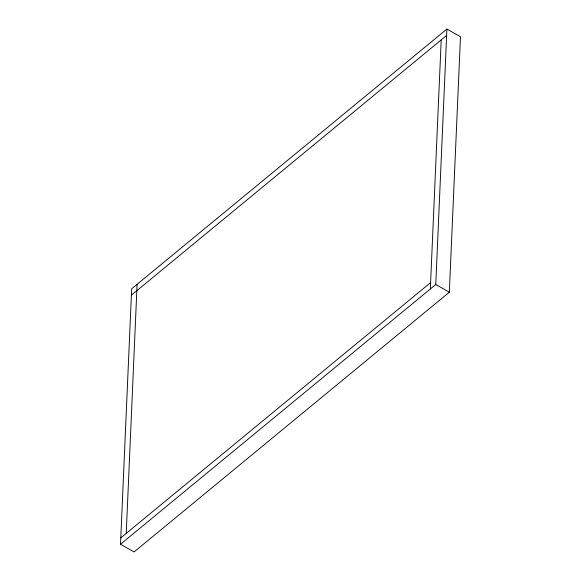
<?xml version="1.0" encoding="UTF-8"?>
<svg xmlns="http://www.w3.org/2000/svg" width="581" height="581" viewBox="0 0 581 581"><rect width="100%" height="100%" fill="white"/><g stroke="black" fill="none" stroke-linecap="round" stroke-linejoin="round"><path stroke-width="0.87" d="M120.514 544.252L131.669 288.786L446.92 29.05L460.486 36.748L449.331 292.214L134.08 551.95L120.514 544.252L435.765 284.508L446.92 29.05M126.23 533.387L137.101 284.312M430.325 288.989L441.204 39.915M131.386 295.177L446.636 35.434M120.79 537.861L430.608 282.606M435.765 284.508L449.331 292.214"/></g></svg>
